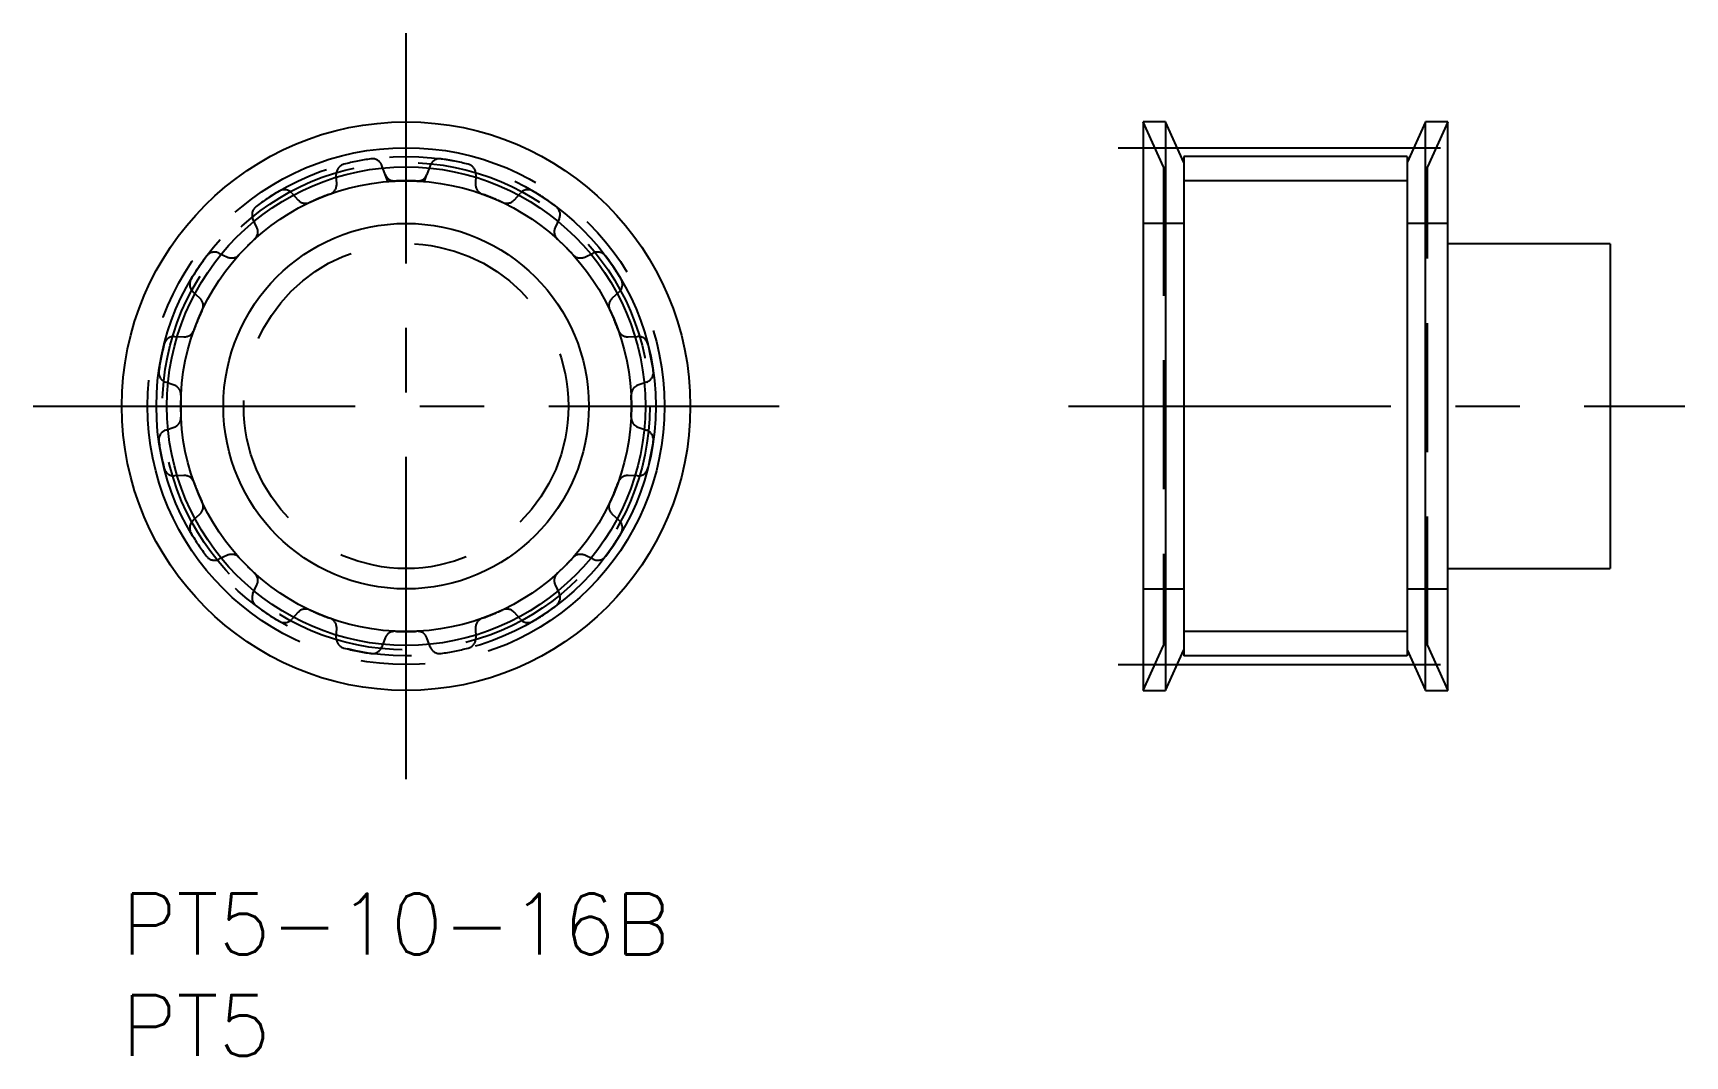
# Model space of a CAD drawing. Extents: x -4.4 to 77, y -8 to 42.4.
import ezdxf

# ---------------------------------------------------------------- set-up
doc = ezdxf.new("R2010")
doc.units = 0
doc.header["$LTSCALE"] = 0.5
for name, pattern in [('CENTER', [50.8, 31.75, -6.35, 6.35, -6.35]), ('DASHED', [19.05, 12.7, -6.35]), ('PHANTOM', [63.5, 31.75, -6.35, 6.35, -6.35, 6.35, -6.35])]:
    doc.linetypes.add(name, pattern=pattern)
for name, color, linetype in [('MSM_CENTER', 1, 'CENTER'), ('MSM_CONTINUOUS', 7, 'CONTINUOUS'), ('MSM_DASHED', 4, 'DASHED'), ('MSM_IMAGINARY', 6, 'PHANTOM'), ('MSM_NARROW', 5, 'CONTINUOUS'), ('MSM_PART_NUMBER', 7, 'CONTINUOUS')]:
    doc.layers.add(name, color=color, linetype=linetype)
doc.styles.get("Standard").update_dxf_attribs({"font": 'txt.shx', "height": 3, "bigfont": 'bigfont.shx'})

msp = doc.modelspace()

# ---------------------------------------------------------------- linework, layer by layer
at = {"layer": 'MSM_CENTER'}
for p, q in [((14, 5.625), (14, 42.375)), ((49.07, 36.73), (66.558, 36.73)), ((-4.375, 24), (32.375, 24)), ((46.634, 24), (76.994, 24)), ((49.07, 11.27), (66.558, 11.27))]:
    msp.add_line(p, q, dxfattribs=at)
msp.add_circle((14, 24), 12.73, dxfattribs=at)
at = {"layer": 'MSM_CONTINUOUS'}
for p, q in [((51.411, 38), (50.314, 38)), ((50.314, 38), (50.314, 10)), ((52.314, 36), (51.411, 38)), ((51.411, 38), (51.411, 10)), ((64.217, 38), (63.314, 36)), ((65.314, 38), (64.217, 38)), ((64.217, 10), (64.217, 38)), ((65.314, 10), (65.314, 38)), ((63.314, 36.3), (52.314, 36.3)), ((52.314, 36.3), (52.314, 11.7)), ((63.314, 36.3), (63.314, 11.7)), ((73.314, 32), (65.314, 32)), ((73.314, 32), (73.314, 16)), ((65.314, 16), (73.314, 16)), ((51.411, 10), (52.314, 12)), ((63.314, 11.7), (52.314, 11.7)), ((63.314, 12), (64.217, 10)), ((50.314, 10), (51.411, 10)), ((64.217, 10), (65.314, 10))]:
    msp.add_line(p, q, dxfattribs=at)
for radius in [14, 11.785, 9]:
    msp.add_circle((14, 24), radius, dxfattribs=at)
at = {"layer": 'MSM_DASHED'}
for p, q in [((51.314, 35.785), (50.314, 38)), ((65.314, 38), (64.314, 35.785)), ((12.972, 35.416), (12.812, 35.854)), ((15.188, 35.854), (15.028, 35.416)), ((10.581, 34.94), (10.561, 35.406)), ((17.439, 35.406), (17.419, 34.94)), ((51.314, 35.785), (51.314, 12.215)), ((64.314, 12.215), (64.314, 35.785)), ((8.366, 34.497), (8.682, 34.153)), ((19.318, 34.153), (19.634, 34.497)), ((6.655, 32.799), (6.458, 33.222)), ((21.542, 33.222), (21.345, 32.799)), ((52.314, 33), (50.314, 33)), ((65.314, 33), (63.314, 33)), ((4.778, 31.542), (5.201, 31.345)), ((22.799, 31.345), (23.222, 31.542)), ((3.847, 29.318), (3.503, 29.634)), ((24.497, 29.634), (24.153, 29.318)), ((2.594, 27.439), (3.06, 27.419)), ((24.94, 27.419), (25.406, 27.439)), ((2.584, 25.028), (2.146, 25.188)), ((25.854, 25.188), (25.416, 25.028)), ((2.146, 22.812), (2.584, 22.972)), ((25.416, 22.972), (25.854, 22.812)), ((3.06, 20.581), (2.594, 20.561)), ((25.406, 20.561), (24.94, 20.581)), ((3.503, 18.366), (3.847, 18.682)), ((24.153, 18.682), (24.497, 18.366)), ((5.201, 16.655), (4.778, 16.458)), ((23.222, 16.458), (22.799, 16.655)), ((6.458, 14.778), (6.655, 15.201)), ((21.345, 15.201), (21.542, 14.778)), ((50.314, 15), (52.314, 15)), ((63.314, 15), (65.314, 15)), ((8.682, 13.847), (8.366, 13.503)), ((19.634, 13.503), (19.318, 13.847)), ((10.561, 12.594), (10.581, 13.06)), ((17.419, 13.06), (17.439, 12.594)), ((12.972, 12.584), (12.812, 12.146)), ((15.188, 12.146), (15.028, 12.584)), ((50.314, 10), (51.314, 12.215)), ((64.314, 12.215), (65.314, 10))]:
    msp.add_line(p, q, dxfattribs=at)
for radius in [12, 8]:
    msp.add_circle((14, 24), radius, dxfattribs=at)
for centre, radius, start, end in [((11.061, 35.428), 0.5, 104.42477, 182.5), ((14, 24), 12.3, 98.07523, 104.42477), ((12.342, 35.683), 0.5, 20, 98.07523), ((15.658, 35.683), 0.5, 81.92477, 160), ((14, 24), 12.3, 75.57523, 81.92477), ((16.939, 35.428), 0.5, 357.5, 75.57523), ((13.442, 35.587), 0.5, 200, 272.7587), ((14, 24), 11.1, 87.2413, 92.7587), ((14.558, 35.587), 0.5, 267.2413, 340), ((14, 24), 12.3, 120.57523, 126.92477), ((7.998, 34.159), 0.5, 42.5, 120.57523), ((14, 24), 11.1, 109.7413, 115.2587), ((10.082, 34.918), 0.5, 289.7413, 2.5), ((17.918, 34.918), 0.5, 177.5, 250.2587), ((14, 24), 11.1, 64.7413, 70.2587), ((20.002, 34.159), 0.5, 59.42477, 137.5), ((14, 24), 12.3, 53.07523, 59.42477), ((6.911, 33.433), 0.5, 126.92477, 205), ((9.05, 34.491), 0.5, 222.5, 295.2587), ((18.95, 34.491), 0.5, 244.7413, 317.5), ((21.089, 33.433), 0.5, 335, 53.07523), ((6.202, 32.588), 0.5, 312.2413, 25), ((21.798, 32.588), 0.5, 155, 227.7587), ((14, 24), 11.1, 132.2413, 137.7587), ((14, 24), 11.1, 42.2413, 47.7587), ((14, 24), 12.3, 143.07523, 149.42477), ((4.567, 31.089), 0.5, 65, 143.07523), ((5.412, 31.798), 0.5, 245, 317.7587), ((22.588, 31.798), 0.5, 222.2413, 295), ((23.433, 31.089), 0.5, 36.92477, 115), ((14, 24), 12.3, 30.57523, 36.92477), ((3.841, 30.002), 0.5, 149.42477, 227.5), ((24.159, 30.002), 0.5, 312.5, 30.57523), ((3.509, 28.95), 0.5, 334.7413, 47.5), ((24.491, 28.95), 0.5, 132.5, 205.2587), ((14, 24), 11.1, 154.7413, 160.2587), ((14, 24), 11.1, 19.7413, 25.2587), ((3.082, 27.918), 0.5, 267.5, 340.2587), ((24.918, 27.918), 0.5, 199.7413, 272.5), ((14, 24), 12.3, 165.57523, 171.92477), ((2.572, 26.939), 0.5, 87.5, 165.57523), ((25.428, 26.939), 0.5, 14.42477, 92.5), ((14, 24), 12.3, 8.07523, 14.42477), ((2.317, 25.658), 0.5, 171.92477, 250), ((25.683, 25.658), 0.5, 290, 8.07523), ((2.413, 24.558), 0.5, 357.2413, 70), ((14, 24), 11.1, 177.2413, 182.7587), ((25.587, 24.558), 0.5, 110, 182.7587), ((14, 24), 11.1, 357.2413, 2.7587), ((2.317, 22.342), 0.5, 110, 188.07523), ((2.413, 23.442), 0.5, 290, 2.7587), ((25.587, 23.442), 0.5, 177.2413, 250), ((25.683, 22.342), 0.5, 351.92477, 70), ((14, 24), 12.3, 188.07523, 194.42477), ((14, 24), 12.3, 345.57523, 351.92477), ((2.572, 21.061), 0.5, 194.42477, 272.5), ((3.082, 20.082), 0.5, 19.7413, 92.5), ((24.918, 20.082), 0.5, 87.5, 160.2587), ((25.428, 21.061), 0.5, 267.5, 345.57523), ((14, 24), 11.1, 199.7413, 205.2587), ((14, 24), 11.1, 334.7413, 340.2587), ((3.509, 19.05), 0.5, 312.5, 25.2587), ((24.491, 19.05), 0.5, 154.7413, 227.5), ((3.841, 17.998), 0.5, 132.5, 210.57523), ((24.159, 17.998), 0.5, 329.42477, 47.5), ((14, 24), 12.3, 210.57523, 216.92477), ((14, 24), 12.3, 323.07523, 329.42477), ((4.567, 16.911), 0.5, 216.92477, 295), ((5.412, 16.202), 0.5, 42.2413, 115), ((14, 24), 11.1, 222.2413, 227.7587), ((14, 24), 11.1, 312.2413, 317.7587), ((22.588, 16.202), 0.5, 65, 137.7587), ((23.433, 16.911), 0.5, 245, 323.07523), ((6.202, 15.412), 0.5, 335, 47.7587), ((21.798, 15.412), 0.5, 132.2413, 205), ((6.911, 14.567), 0.5, 155, 233.07523), ((21.089, 14.567), 0.5, 306.92477, 25), ((14, 24), 12.3, 233.07523, 239.42477), ((9.05, 13.509), 0.5, 64.7413, 137.5), ((14, 24), 11.1, 244.7413, 250.2587), ((14, 24), 11.1, 289.7413, 295.2587), ((18.95, 13.509), 0.5, 42.5, 115.2587), ((14, 24), 12.3, 300.57523, 306.92477), ((7.998, 13.841), 0.5, 239.42477, 317.5), ((10.082, 13.082), 0.5, 357.5, 70.2587), ((17.918, 13.082), 0.5, 109.7413, 182.5), ((20.002, 13.841), 0.5, 222.5, 300.57523), ((11.061, 12.572), 0.5, 177.5, 255.57523), ((13.442, 12.413), 0.5, 87.2413, 160), ((14, 24), 11.1, 267.2413, 272.7587), ((14.558, 12.413), 0.5, 20, 92.7587), ((16.939, 12.572), 0.5, 284.42477, 2.5), ((14, 24), 12.3, 255.57523, 261.92477), ((12.342, 12.317), 0.5, 261.92477, 340), ((15.658, 12.317), 0.5, 200, 278.07523), ((14, 24), 12.3, 278.07523, 284.42477)]:
    msp.add_arc(centre, radius, start, end, dxfattribs=at)
at = {"layer": 'MSM_IMAGINARY'}
msp.add_circle((14, 24), 12.3, dxfattribs=at)
at = {"layer": 'MSM_NARROW'}
for p, q in [((13.1, 35.063), (12.972, 35.416)), ((14.9, 35.063), (15.028, 35.416)), ((63.314, 35.1), (52.314, 35.1)), ((63.314, 12.9), (52.314, 12.9))]:
    msp.add_line(p, q, dxfattribs=at)
msp.add_circle((14, 24), 11.1, dxfattribs=at)
for start, end in [(92.7587, 94.65071), (85.34929, 87.2413)]:
    msp.add_arc((14, 24), 11.1, start, end, dxfattribs=at)

# ---------------------------------------------------------------- texts
at = {"layer": 'MSM_PART_NUMBER'}
for s, p in [('PT5-10-16B', (0, -3)), ('PT5', (0, -8))]:
    msp.add_text(s, height=3, dxfattribs=at).set_placement(p)

doc.saveas('drawing.dxf')
